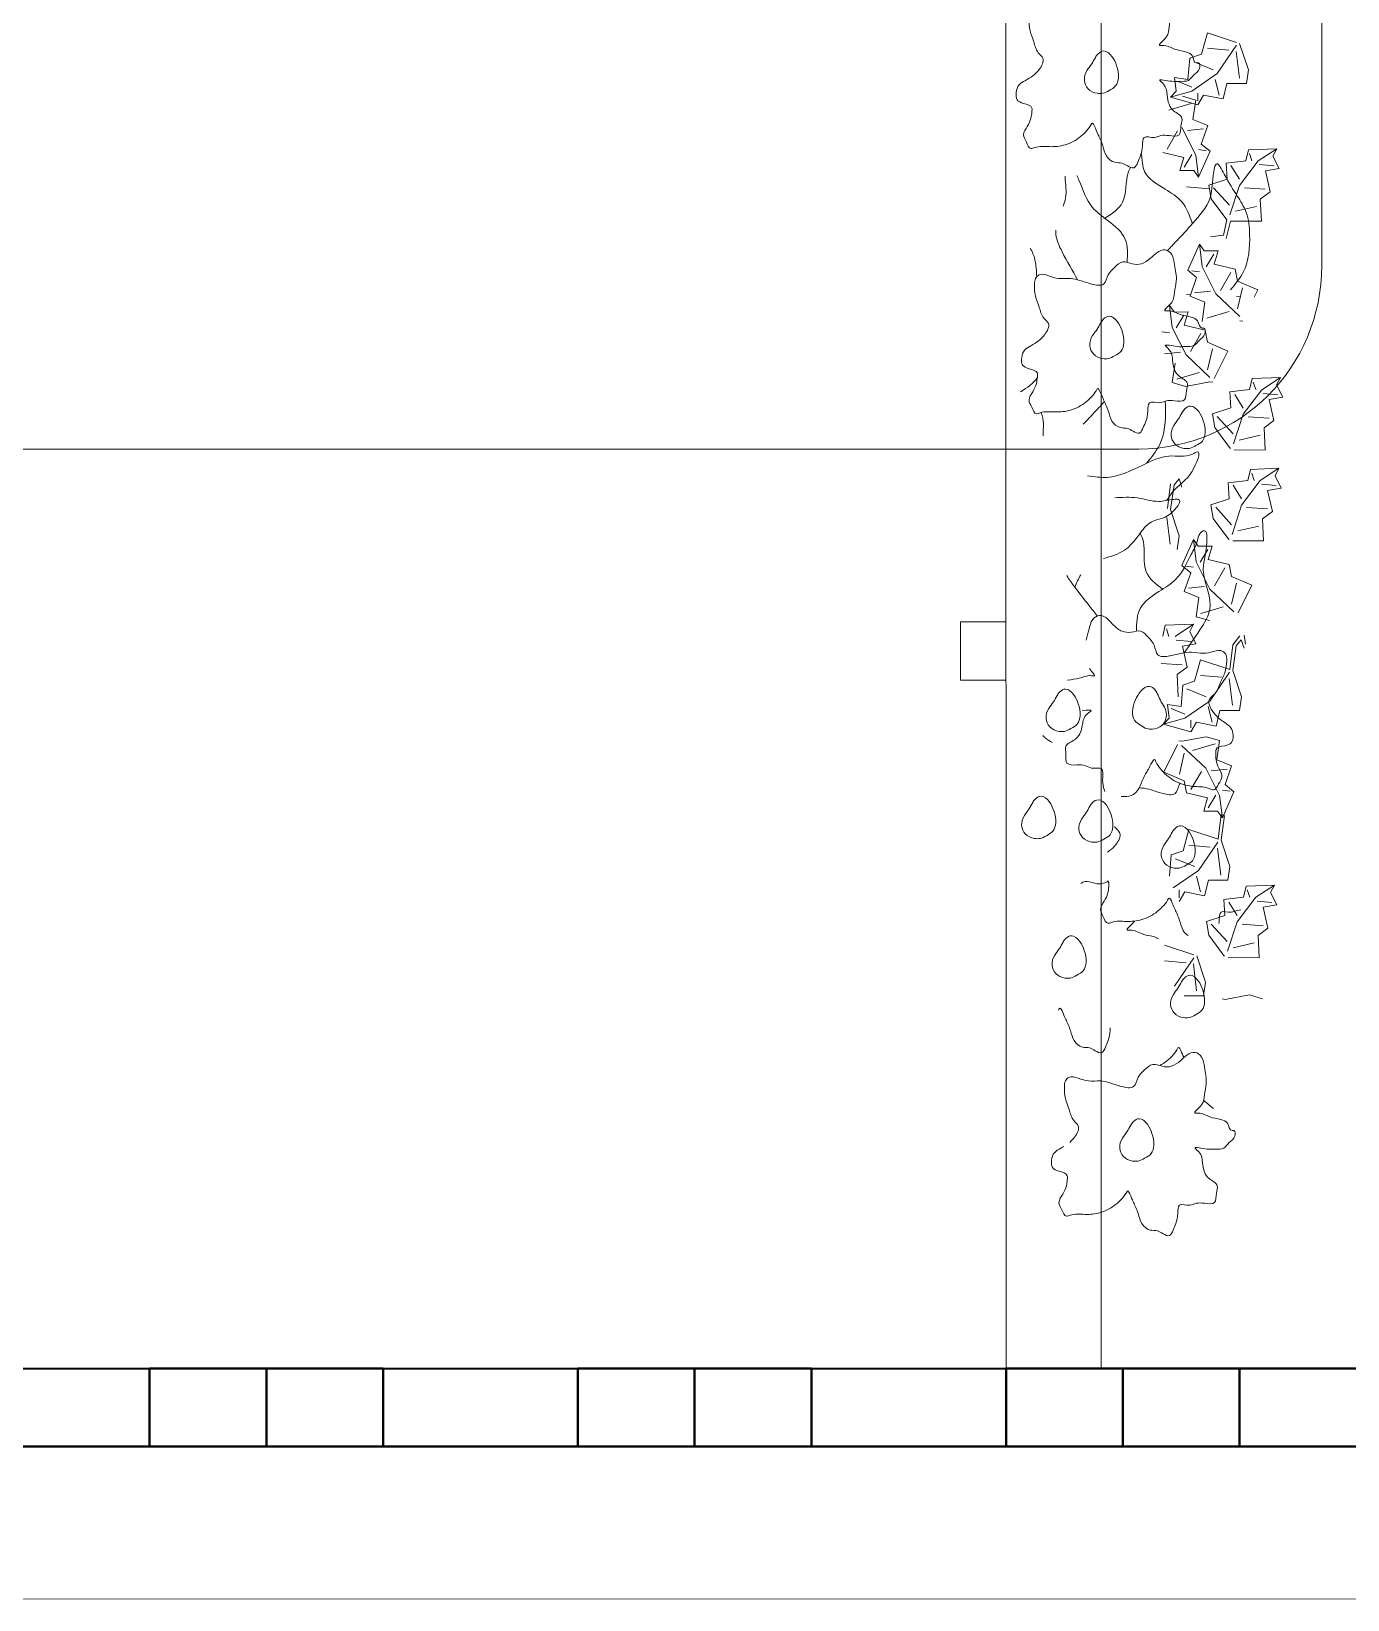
# Model space of a CAD drawing. Header units: inches. Extents: x -422522 to 22891, y -2973 to 414515.
# Drawn here: x 22437.8 to 22524.1, y 4706.9 to 4809.6 of the extents above; entities that cross this region are included whole.
import ezdxf

# ---------------------------------------------------------------- set-up
doc = ezdxf.new("R2010")
doc.units = ezdxf.units.IN
doc.header["$MEASUREMENT"] = 0
doc.layers.get('0').update_dxf_attribs({"lineweight": 40})
doc.layers.add('ARREDAMENTO', color=8, linetype='Continuous', lineweight=13)

# ---------------------------------------------------------------- blocks, each defined once
blk = doc.blocks.new('vasca')
at = {"layer": 'ARREDAMENTO'}
for p, q in [((11208.85, 4327.54), (11208.85, 4410.396)), ((11198.85, 4317.54), (11016.473, 4317.54))]:
    blk.add_line(p, q, dxfattribs=at)
blk.add_arc((11198.85, 4327.54), 10, 270, 0, dxfattribs=at)

msp = doc.modelspace()

# ---------------------------------------------------------------- linework, layer by layer
for p, q in [((22517.03221, 4722.00356), (22376.63585, 4721.98053)), ((22453.21403, 4721.99309), (22453.21487, 4716.88763)), ((22481.29403, 4721.99769), (22481.29487, 4716.89224)), ((22509.37403, 4722.0023), (22509.37487, 4716.89685)), ((22657.42857, 4722.02658), (22517.03221, 4722.00356)), ((22886.24032, 4716.95866), (22236.24033, 4716.85204))]:
    msp.add_line(p, q)
msp.add_lwpolyline([(22886.20096, 4956.92593), (22886.24032, 4716.95866), (22236.24033, 4716.85204)])
for points in [[(22445.55585, 4721.99183), (22460.87221, 4721.99434), (22460.87305, 4716.88889), (22445.55669, 4716.88638)], [(22473.63585, 4721.99644), (22488.95221, 4721.99895), (22488.95305, 4716.8935), (22473.63669, 4716.89098)], [(22501.71585, 4722.00104), (22517.03221, 4722.00356), (22517.03305, 4716.8981), (22501.71669, 4716.89559)]]:
    msp.add_lwpolyline(points, close=True)
at = {"layer": 'ARREDAMENTO'}
for p, q in [((22501.68272, 4923.99703), (22501.71585, 4722.00104)), ((22507.9275, 4923.99806), (22507.96063, 4722.00207)), ((22507.96063, 4722.00207), (22501.71585, 4722.00104)), ((22886.24196, 4706.95866), (22236.24197, 4706.85204))]:
    msp.add_line(p, q, dxfattribs=at)
at = {"layer": 'ARREDAMENTO', "lineweight": 5}
for p, q in [((22514.54102, 4808.14577), (22514.92395, 4809.55071)), ((22514.92395, 4809.55071), (22516.83978, 4808.91243)), ((22516.32901, 4808.40149), (22514.92411, 4808.52896)), ((22515.56297, 4806.86876), (22516.83454, 4808.72885)), ((22517.60636, 4807.12456), (22517.0367, 4808.84593)), ((22513.64727, 4806.48532), (22513.77477, 4807.89022)), ((22513.77477, 4807.89022), (22514.54102, 4808.14577)), ((22514.03024, 4807.63483), (22515.30747, 4807.12419)), ((22516.81, 4808.31871), (22517.01796, 4806.56932)), ((22512.88111, 4805.71891), (22512.75327, 4806.61287)), ((22512.75327, 4806.61287), (22513.64727, 4806.48532)), ((22513.90286, 4805.71908), (22515.56297, 4806.86876)), ((22515.6909, 4805.46395), (22515.43531, 4806.48562)), ((22517.60636, 4807.12456), (22517.47881, 4806.23052)), ((22512.49805, 4805.33569), (22513.90286, 4805.71908)), ((22512.49805, 4805.33569), (22512.88111, 4805.71891)), ((22513.90282, 4805.97451), (22513.00874, 4806.35749)), ((22513.28667, 4805.38996), (22514.15425, 4805.13923)), ((22514.28609, 4805.08056), (22514.28601, 4805.59141)), ((22514.66919, 4805.46378), (22514.28613, 4804.82513)), ((22515.94637, 4805.20856), (22514.66919, 4805.46378)), ((22516.20163, 4806.23032), (22515.94637, 4805.20856)), ((22517.47881, 4806.23052), (22516.20163, 4806.23032)), ((22513.86581, 4804.92175), (22512.3858, 4804.48467)), ((22514.28613, 4804.82513), (22512.49805, 4805.33569)), ((22514.15425, 4805.13923), (22513.97673, 4803.87445)), ((22514.16305, 4801.52689), (22513.25558, 4803.33085)), ((22513.97673, 4803.87445), (22514.95303, 4803.47949)), ((22514.95303, 4803.47949), (22514.52254, 4802.25021)), ((22512.2837, 4801.91968), (22512.96714, 4803.11342)), ((22514.66455, 4803.26202), (22513.61724, 4803.15113)), ((22513.36872, 4801.38046), (22511.99522, 4801.70224)), ((22513.11795, 4800.51289), (22513.36872, 4801.38046)), ((22513.9101, 4801.5624), (22513.40639, 4800.73032)), ((22514.34719, 4800.08239), (22514.16305, 4801.52689)), ((22514.84869, 4801.81755), (22514.34281, 4801.88855)), ((22515.10163, 4801.78204), (22514.34719, 4800.08239)), ((22514.52254, 4802.25021), (22515.10163, 4801.78204)), ((22517.43991, 4801.15697), (22517.60686, 4801.88271)), ((22517.60686, 4801.88271), (22519.46522, 4801.9497)), ((22517.68583, 4801.63979), (22517.84377, 4801.15396)), ((22519.46522, 4801.9497), (22518.24763, 4801.15096)), ((22519.46522, 4801.9497), (22519.21929, 4801.46683)), ((22519.21929, 4801.46683), (22519.61718, 4800.65615)), ((22514.02103, 4800.51509), (22513.11795, 4800.51289)), ((22514.34719, 4800.08239), (22514.02103, 4800.51509)), ((22516.14636, 4801.005), (22517.43991, 4801.15697)), ((22516.21935, 4799.9544), (22516.14636, 4801.005)), ((22516.46824, 4800.84109), (22517.02707, 4799.94839)), ((22518.24763, 4801.15096), (22517.02407, 4799.54453)), ((22518.32663, 4800.90804), (22519.2953, 4800.8201)), ((22519.61718, 4800.65615), (22518.72749, 4800.50118)), ((22518.72749, 4800.50118), (22519.04036, 4799.12565)), ((22515.04762, 4799.31347), (22513.54866, 4799.45875)), ((22515.00477, 4799.55952), (22516.21935, 4799.9544)), ((22515.15971, 4798.66983), (22515.00477, 4799.55952)), ((22515.32666, 4799.39557), (22516.36828, 4798.25695)), ((22517.02407, 4799.54453), (22516.39956, 4797.61122)), ((22518.71848, 4799.2896), (22517.34596, 4799.38059)), ((22515.15971, 4798.66983), (22516.11939, 4797.37027)), ((22519.04036, 4799.12565), (22518.39058, 4798.64583)), ((22518.39058, 4798.64583), (22518.46057, 4797.19133)), ((22516.19974, 4797.28947), (22515.96843, 4796.28864)), ((22516.11939, 4797.37027), (22516.19974, 4797.28947)), ((22516.44128, 4797.20635), (22516.15688, 4796.06821)), ((22518.46057, 4797.19133), (22516.44128, 4797.20635)), ((22516.76914, 4797.85013), (22518.14466, 4798.163)), ((22515.96843, 4796.28864), (22515.12049, 4796.17828)), ((22515.96843, 4796.28864), (22515.96843, 4796.28864)), ((22513.6383, 4793.98408), (22514.39274, 4795.68374)), ((22514.39274, 4795.68374), (22514.7189, 4795.25107)), ((22514.39274, 4795.68374), (22514.57688, 4794.23923)), ((22514.7189, 4795.25107), (22515.62198, 4795.25324)), ((22515.62198, 4795.25324), (22515.37125, 4794.38566)), ((22514.57688, 4794.23923), (22515.48434, 4792.43527)), ((22514.82982, 4794.20373), (22515.33354, 4795.0358)), ((22515.37125, 4794.38566), (22516.74471, 4794.06392)), ((22516.74471, 4794.06392), (22516.89114, 4793.26956)), ((22514.21739, 4793.51591), (22513.6383, 4793.98408)), ((22513.7869, 4792.28667), (22514.21739, 4793.51591)), ((22513.89124, 4793.94858), (22514.39712, 4793.87757)), ((22516.45626, 4793.84648), (22515.77283, 4792.65271)), ((22516.89114, 4793.26956), (22518.2291, 4792.69484)), ((22513.54982, 4792.39151), (22513.81982, 4792.38068)), ((22514.76319, 4791.89168), (22513.7869, 4792.28667)), ((22514.07538, 4792.50411), (22515.12268, 4792.61504)), ((22515.48434, 4792.43527), (22517.05433, 4790.95083)), ((22516.83512, 4792.25965), (22517.07977, 4792.24983)), ((22516.89552, 4791.46339), (22517.2173, 4792.83685)), ((22518.2291, 4792.69484), (22517.9898, 4792.21331)), ((22512.42784, 4791.67954), (22512.754, 4791.24687)), ((22512.42784, 4791.67954), (22512.61198, 4790.23503)), ((22512.754, 4791.24687), (22513.65708, 4791.24904)), ((22512.86493, 4790.19953), (22513.36864, 4791.0316)), ((22513.65708, 4791.24904), (22513.40635, 4790.38146)), ((22514.58568, 4790.62694), (22514.76319, 4791.89168)), ((22514.87412, 4790.84437), (22516.35413, 4791.28146)), ((22512.61198, 4790.23503), (22513.51945, 4788.43107)), ((22513.40635, 4790.38146), (22514.77981, 4790.05972)), ((22514.77981, 4790.05972), (22514.92624, 4789.26535)), ((22517.04195, 4790.66902), (22517.24731, 4790.64496)), ((22511.92634, 4789.94438), (22512.43222, 4789.87337)), ((22514.49137, 4789.84228), (22513.80793, 4788.64851)), ((22514.92624, 4789.26535), (22516.2642, 4788.69063)), ((22512.11048, 4788.49991), (22513.15779, 4788.61083)), ((22513.51945, 4788.43107), (22515.08943, 4786.94662)), ((22514.93062, 4787.45919), (22515.2524, 4788.83265)), ((22516.2642, 4788.69063), (22515.36553, 4786.88226)), ((22512.62078, 4786.62273), (22512.7983, 4787.88748)), ((22512.90922, 4786.84017), (22514.38923, 4787.27725)), ((22517.6833, 4786.16164), (22517.85025, 4786.88739)), ((22517.85025, 4786.88739), (22519.7086, 4786.95438)), ((22519.7086, 4786.95438), (22518.49101, 4786.15563)), ((22519.7086, 4786.95438), (22519.46268, 4786.47151)), ((22513.48836, 4786.37196), (22512.62078, 4786.62273)), ((22513.48836, 4786.37196), (22515.07705, 4786.66482)), ((22515.07705, 4786.66482), (22515.28241, 4786.64076)), ((22516.38974, 4786.00968), (22517.6833, 4786.16164)), ((22516.46274, 4784.95908), (22516.38974, 4786.00968)), ((22516.71163, 4785.84577), (22517.27046, 4784.95307)), ((22518.49101, 4786.15563), (22517.26746, 4784.54921)), ((22517.92922, 4786.64447), (22518.08715, 4786.15864)), ((22518.57002, 4785.91272), (22519.53868, 4785.82477)), ((22519.46268, 4786.47151), (22519.86057, 4785.66082)), ((22515.24816, 4784.56419), (22516.46274, 4784.95908)), ((22519.86057, 4785.66082), (22518.97087, 4785.50585)), ((22518.97087, 4785.50585), (22519.28375, 4784.13033)), ((22515.40309, 4783.6745), (22515.24816, 4784.56419)), ((22515.57004, 4784.40025), (22516.61167, 4783.26163)), ((22517.26746, 4784.54921), (22516.64295, 4782.61589)), ((22518.96186, 4784.29428), (22517.58934, 4784.38526)), ((22519.28375, 4784.13033), (22518.63397, 4783.6505)), ((22515.40309, 4783.6745), (22516.36278, 4782.37494)), ((22517.01252, 4782.8548), (22518.38805, 4783.16768)), ((22518.63397, 4783.6505), (22518.70396, 4782.19601)), ((22516.36278, 4782.37494), (22516.44313, 4782.29415)), ((22518.70396, 4782.19601), (22516.68466, 4782.21103)), ((22517.57987, 4780.20809), (22517.74682, 4780.93383)), ((22517.74682, 4780.93383), (22519.60518, 4781.00082)), ((22519.60518, 4781.00082), (22518.38759, 4780.20208)), ((22519.60518, 4781.00082), (22519.35926, 4780.51795)), ((22512.50733, 4779.97698), (22512.30133, 4778.36364)), ((22512.7335, 4779.91395), (22512.49825, 4778.29714)), ((22513.06317, 4780.31822), (22512.7335, 4779.91395)), ((22513.25172, 4779.76705), (22513.06317, 4780.31822)), ((22516.28632, 4780.05612), (22517.57987, 4780.20809)), ((22516.35932, 4779.00552), (22516.28632, 4780.05612)), ((22516.6082, 4779.89221), (22517.16703, 4778.99951)), ((22518.38759, 4780.20208), (22517.16403, 4778.59565)), ((22517.82579, 4780.69091), (22517.98373, 4780.20508)), ((22518.46659, 4779.95916), (22519.43526, 4779.87121)), ((22519.75714, 4779.70727), (22518.86745, 4779.5523)), ((22519.35926, 4780.51795), (22519.75714, 4779.70727)), ((22515.14473, 4778.61064), (22516.35932, 4779.00552)), ((22518.86745, 4779.5523), (22519.18032, 4778.17677)), ((22512.27155, 4777.76991), (22512.47951, 4776.02053)), ((22513.0679, 4776.57577), (22512.49825, 4778.29714)), ((22515.29967, 4777.72094), (22515.14473, 4778.61064)), ((22515.29967, 4777.72094), (22516.25935, 4776.42138)), ((22515.46662, 4778.44669), (22516.50824, 4777.30807)), ((22517.16403, 4778.59565), (22516.53952, 4776.66234)), ((22518.85844, 4778.34072), (22517.48592, 4778.4317)), ((22519.18032, 4778.17677), (22518.53054, 4777.69695)), ((22518.53054, 4777.69695), (22518.60054, 4776.24245)), ((22516.9091, 4776.90124), (22518.28462, 4777.21412)), ((22513.0679, 4776.57577), (22512.94035, 4775.68173)), ((22513.24495, 4774.62698), (22513.99939, 4776.32663)), ((22513.99939, 4776.32663), (22514.32555, 4775.89397)), ((22513.99939, 4776.32663), (22514.18353, 4774.88213)), ((22514.32555, 4775.89397), (22515.22863, 4775.89614)), ((22514.43648, 4774.84662), (22514.94019, 4775.6787)), ((22515.22863, 4775.89614), (22514.9779, 4775.02856)), ((22516.25935, 4776.42138), (22516.3397, 4776.34059)), ((22518.60054, 4776.24245), (22516.58124, 4776.25747)), ((22513.82404, 4774.15881), (22513.24495, 4774.62698)), ((22513.49789, 4774.59147), (22514.00377, 4774.52047)), ((22514.18353, 4774.88213), (22515.09099, 4773.07817)), ((22514.9779, 4775.02856), (22516.35136, 4774.70682)), ((22516.35136, 4774.70682), (22516.49779, 4773.91245)), ((22513.39355, 4772.92957), (22513.82404, 4774.15881)), ((22516.06291, 4774.48938), (22515.37948, 4773.29561)), ((22516.49779, 4773.91245), (22517.83575, 4773.33773)), ((22514.36985, 4772.53457), (22513.39355, 4772.92957)), ((22513.68203, 4773.147), (22514.72933, 4773.25793)), ((22514.19233, 4771.26983), (22514.36985, 4772.53457)), ((22515.09099, 4773.07817), (22516.66098, 4771.59372)), ((22516.50217, 4772.10628), (22516.82395, 4773.47975)), ((22517.83575, 4773.33773), (22516.93708, 4771.52936)), ((22514.48077, 4771.48727), (22515.96078, 4771.92435)), ((22511.99106, 4769.98979), (22512.15801, 4770.71554)), ((22512.15801, 4770.71554), (22514.01636, 4770.78253)), ((22512.23698, 4770.47262), (22512.39492, 4769.98679)), ((22514.01636, 4770.78253), (22512.79878, 4769.98379)), ((22514.01636, 4770.78253), (22513.77044, 4770.29966)), ((22515.05991, 4771.01906), (22514.19233, 4771.26983)), ((22512.87778, 4769.74087), (22513.84644, 4769.65292)), ((22514.16833, 4769.48898), (22513.27864, 4769.33401)), ((22513.77044, 4770.29966), (22514.16833, 4769.48898)), ((22516.58874, 4769.42886), (22516.38274, 4767.81552)), ((22517.05033, 4770.02728), (22516.58874, 4769.42886)), ((22517.14458, 4769.7701), (22516.81492, 4769.36582)), ((22517.33313, 4769.21892), (22517.14458, 4769.7701)), ((22517.33299, 4770.06406), (22517.4273, 4769.47617)), ((22513.27864, 4769.33401), (22513.59151, 4767.95848)), ((22514.08397, 4767.04886), (22514.4669, 4768.45379)), ((22514.4669, 4768.45379), (22516.38274, 4767.81552)), ((22516.81492, 4769.36582), (22516.57966, 4767.74901)), ((22513.26962, 4768.12243), (22511.8971, 4768.21341)), ((22513.59151, 4767.95848), (22512.94173, 4767.47866)), ((22512.94173, 4767.47866), (22513.01172, 4766.02416)), ((22515.87197, 4767.30458), (22514.46707, 4767.43204)), ((22515.10593, 4765.77185), (22516.37749, 4767.63194)), ((22517.14932, 4766.02765), (22516.57966, 4767.74901)), ((22513.19023, 4765.38841), (22513.31773, 4766.7933)), ((22513.31773, 4766.7933), (22514.08397, 4767.04886)), ((22513.5732, 4766.53792), (22514.85043, 4766.02727)), ((22516.35296, 4767.22179), (22516.56092, 4765.47241)), ((22512.42407, 4764.622), (22512.29623, 4765.51596)), ((22512.29623, 4765.51596), (22513.19023, 4765.38841)), ((22513.44582, 4764.62217), (22515.10593, 4765.77185)), ((22515.23386, 4764.36703), (22514.97826, 4765.3887)), ((22517.14932, 4766.02765), (22517.02177, 4765.13361)), ((22512.04101, 4764.23878), (22513.44582, 4764.62217)), ((22512.04101, 4764.23878), (22512.42407, 4764.622)), ((22513.44578, 4764.8776), (22512.5517, 4765.26057)), ((22513.82905, 4763.98364), (22513.82897, 4764.4945)), ((22514.21215, 4764.36687), (22513.82909, 4763.72821)), ((22515.48933, 4764.11165), (22514.21215, 4764.36687)), ((22515.74459, 4765.1334), (22515.48933, 4764.11165)), ((22517.02177, 4765.13361), (22515.74459, 4765.1334)), ((22513.82909, 4763.72821), (22512.04101, 4764.23878)), ((22514.84553, 4763.41183), (22513.25683, 4763.11897)), ((22514.84553, 4763.41183), (22515.7131, 4763.1611)), ((22512.06968, 4761.09316), (22512.96835, 4762.90154)), ((22513.05147, 4763.14307), (22513.25683, 4763.11897)), ((22513.40326, 4762.32461), (22513.08148, 4760.95115)), ((22514.81444, 4761.35273), (22513.22787, 4762.83601)), ((22515.42466, 4762.94363), (22513.94465, 4762.50654)), ((22515.7131, 4763.1611), (22515.53559, 4761.89632)), ((22515.7219, 4759.54877), (22514.81444, 4761.35273)), ((22516.2234, 4761.28389), (22515.1761, 4761.173)), ((22515.53559, 4761.89632), (22516.51188, 4761.50136)), ((22516.51188, 4761.50136), (22516.08139, 4760.27209)), ((22513.40764, 4760.51844), (22512.06968, 4761.09316)), ((22513.55407, 4759.72411), (22513.40764, 4760.51844)), ((22513.84255, 4759.94155), (22514.52599, 4761.13529)), ((22516.08139, 4760.27209), (22516.66048, 4759.80392)), ((22514.92757, 4759.40234), (22513.55407, 4759.72411)), ((22514.6768, 4758.53476), (22514.92757, 4759.40234)), ((22515.46896, 4759.58427), (22514.96524, 4758.75219)), ((22515.90604, 4758.10426), (22515.7219, 4759.54877)), ((22516.40754, 4759.83942), (22515.90166, 4759.91043)), ((22516.66048, 4759.80392), (22515.90604, 4758.10426)), ((22515.57988, 4758.53696), (22514.6768, 4758.53476)), ((22515.90604, 4758.10426), (22515.57988, 4758.53696)), ((22515.82663, 4758.30199), (22515.62063, 4756.68866)), ((22516.0528, 4758.23896), (22515.81755, 4756.62215)), ((22513.32186, 4755.922), (22513.70479, 4757.32693)), ((22513.70479, 4757.32693), (22515.62063, 4756.68866)), ((22515.10985, 4756.17772), (22513.70496, 4756.30518)), ((22514.34382, 4754.64499), (22515.61538, 4756.50508)), ((22515.59085, 4756.09493), (22515.79881, 4754.34555)), ((22516.3872, 4754.90079), (22515.81755, 4756.62215)), ((22512.42812, 4754.26155), (22512.55562, 4755.66644)), ((22512.55562, 4755.66644), (22513.32186, 4755.922)), ((22512.81109, 4755.41106), (22514.08831, 4754.90041)), ((22512.68371, 4753.49531), (22514.34382, 4754.64499)), ((22514.47175, 4753.24017), (22514.21615, 4754.26184)), ((22514.98248, 4754.00654), (22514.72722, 4752.98478)), ((22516.25965, 4754.00675), (22514.98248, 4754.00654)), ((22516.3872, 4754.90079), (22516.25965, 4754.00675)), ((22513.06694, 4752.85678), (22513.06685, 4753.36764)), ((22513.45004, 4753.24), (22513.06698, 4752.60135)), ((22514.72722, 4752.98478), (22513.45004, 4753.24)), ((22517.29022, 4752.88976), (22517.45717, 4753.61551)), ((22517.45717, 4753.61551), (22519.31553, 4753.6825)), ((22517.53614, 4753.37259), (22517.69408, 4752.88676)), ((22519.31553, 4753.6825), (22518.09794, 4752.88375)), ((22519.31553, 4753.6825), (22519.06961, 4753.19963)), ((22519.06961, 4753.19963), (22519.46749, 4752.38894)), ((22515.99667, 4752.7378), (22517.29022, 4752.88976)), ((22516.06967, 4751.6872), (22515.99667, 4752.7378)), ((22516.31855, 4752.57388), (22516.87738, 4751.68119)), ((22518.09794, 4752.88375), (22516.87438, 4751.27733)), ((22518.17695, 4752.64084), (22519.14561, 4752.55289)), ((22519.46749, 4752.38894), (22518.5778, 4752.23397)), ((22518.5778, 4752.23397), (22518.89067, 4750.85845)), ((22514.85508, 4751.29231), (22516.06967, 4751.6872)), ((22515.01002, 4750.40262), (22514.85508, 4751.29231)), ((22515.17697, 4751.12837), (22516.21859, 4749.98975)), ((22516.87438, 4751.27733), (22516.24987, 4749.34401)), ((22518.56879, 4751.0224), (22517.19627, 4751.11338)), ((22515.01002, 4750.40262), (22515.9697, 4749.10306)), ((22516.61945, 4749.58292), (22517.99497, 4749.89579)), ((22518.89067, 4750.85845), (22518.24089, 4750.37862)), ((22518.24089, 4750.37862), (22518.31089, 4748.92413)), ((22512.11592, 4749.74577), (22514.03176, 4749.1075)), ((22512.75495, 4747.06383), (22514.02651, 4748.92392)), ((22514.79834, 4747.31963), (22514.22868, 4749.04099)), ((22515.9697, 4749.10306), (22516.05005, 4749.02227)), ((22518.31089, 4748.92413), (22516.29159, 4748.93915)), ((22513.52099, 4748.59656), (22512.11609, 4748.72403)), ((22514.00198, 4748.51377), (22514.20994, 4746.76439)), ((22514.79834, 4747.31963), (22514.67079, 4746.42559)), ((22514.67079, 4746.42559), (22513.39361, 4746.42538)), ((22515.8791, 4746.21961), (22516.08447, 4746.19552)), ((22517.67316, 4746.48838), (22516.08447, 4746.19552)), ((22517.67316, 4746.48838), (22518.54074, 4746.23764))]:
    msp.add_line(p, q, dxfattribs=at)
at = {"layer": 'ARREDAMENTO'}
msp.add_lwpolyline([(22498.73243, 4767.11764), (22501.70845, 4767.11812), (22501.70782, 4770.94444), (22498.7318, 4770.94395)], close=True, dxfattribs=at)
for points, start_tangent, end_tangent in [([(22507.33502, 4803.59179), (22506.61089, 4802.74737), (22505.58494, 4802.20444), (22504.55892, 4802.08366), (22503.59324, 4802.02319), (22503.35183, 4801.96285), (22503.04998, 4802.38495), (22502.86884, 4802.86737), (22503.11017, 4803.41017), (22503.3515, 4803.95298), (22503.41179, 4804.37514), (22503.41175, 4804.61636), (22502.8685, 4804.91781), (22502.44597, 4805.15897), (22502.38554, 4805.64142), (22502.56653, 4806.1239), (22502.98896, 4806.42551), (22503.47176, 4806.72712), (22503.89418, 4807.14934), (22504.13548, 4807.87306), (22503.83364, 4808.23485), (22503.53175, 4808.95849), (22503.29021, 4809.68213), (22503.22972, 4810.46611), (22503.29002, 4810.82797), (22503.5314, 4811.06923), (22504.13497, 4811.00903), (22504.79891, 4810.82821), (22505.58353, 4810.82834), (22506.1871, 4810.70783), (22506.97176, 4810.46673), (22507.75638, 4810.46686), (22508.05806, 4811.06998), (22508.48047, 4811.5525), (22509.02361, 4811.91443), (22509.62718, 4811.79392), (22510.23074, 4811.79402), (22510.83423, 4812.15596), (22511.25666, 4812.51787), (22511.79983, 4812.69888), (22512.22237, 4812.39741), (22512.40354, 4811.73407), (22512.52443, 4810.64856), (22512.40384, 4809.92486), (22512.22288, 4809.26145), (22511.80048, 4808.71862), (22511.98155, 4808.71865), (22512.76621, 4808.47755), (22513.4905, 4808.29675), (22513.91303, 4808.05559), (22514.21489, 4807.57318), (22514.3356, 4807.5732), (22514.39601, 4807.21137), (22514.03395, 4806.78916), (22513.67188, 4806.42726), (22513.12869, 4806.36686), (22512.58549, 4806.36677), (22511.80086, 4806.42695), (22512.04232, 4806.18576), (22512.28386, 4805.46212), (22512.40467, 4804.85907), (22512.70652, 4804.43697), (22513.24979, 4803.9546), (22513.18952, 4803.47214), (22513.06891, 4802.86905), (22512.40501, 4802.80863), (22511.86181, 4802.80854), (22511.43934, 4802.68786), (22510.77543, 4802.68775), (22510.65481, 4802.14496), (22510.53421, 4801.48157), (22510.35321, 4801.05939), (22510.11185, 4800.69751), (22509.68934, 4800.81805), (22509.32718, 4800.99891), (22508.84432, 4801.05914), (22508.30105, 4801.4812), (22508.05952, 4802.14454), (22507.75763, 4802.86817), (22507.57649, 4803.29029), (22507.33502, 4803.59179)], (-0.468652142, -0.883382799), (-0.468652142, -0.883382799)), ([(22507.69683, 4805.58198), (22507.09322, 4805.88342), (22506.85171, 4806.42614), (22507.03267, 4807.08955), (22507.33438, 4807.51174), (22507.57573, 4807.93393), (22507.75676, 4808.17519), (22508.11886, 4808.35617), (22508.66212, 4807.99442), (22508.96399, 4807.3914), (22509.08483, 4806.60743), (22508.90386, 4806.06463), (22508.48142, 4805.76303), (22508.05896, 4805.58204), (22507.69683, 4805.58198)], (-0.992735136, 0.120320201), (-0.992735136, 0.120320201)), ([(22507.6934, 4786.20576), (22506.96927, 4785.36134), (22505.94332, 4784.81841), (22504.9173, 4784.69763), (22503.95162, 4784.63716), (22503.71021, 4784.57681), (22503.40836, 4784.99891), (22503.22722, 4785.48134), (22503.46855, 4786.02414), (22503.70988, 4786.56695), (22503.77017, 4786.9891), (22503.77013, 4787.23033), (22503.22688, 4787.53178), (22502.80435, 4787.77294), (22502.74392, 4788.25538), (22502.9249, 4788.73787), (22503.34734, 4789.03947), (22503.83014, 4789.34109), (22504.25256, 4789.76331), (22504.49386, 4790.48703), (22504.19202, 4790.84882), (22503.89013, 4791.57246), (22503.64859, 4792.2961), (22503.5881, 4793.08008), (22503.6484, 4793.44193), (22503.88978, 4793.6832), (22504.49334, 4793.62299), (22505.15728, 4793.44218), (22505.9419, 4793.44231), (22506.54548, 4793.3218), (22507.33014, 4793.0807), (22508.11476, 4793.08083), (22508.41644, 4793.68394), (22508.83885, 4794.16647), (22509.38199, 4794.5284), (22509.98556, 4794.40789), (22510.58911, 4794.40799), (22511.19261, 4794.76993), (22511.61504, 4795.13184), (22512.15821, 4795.31285), (22512.58075, 4795.01138), (22512.76192, 4794.34803), (22512.88281, 4793.26253), (22512.76222, 4792.53882), (22512.58126, 4791.87542), (22512.15886, 4791.33259), (22512.33993, 4791.33261), (22513.12459, 4791.09152), (22513.84888, 4790.91071), (22514.27141, 4790.66955), (22514.57327, 4790.18715), (22514.69398, 4790.18717), (22514.75439, 4789.82534), (22514.39233, 4789.40313), (22514.03026, 4789.04123), (22513.48707, 4788.98083), (22512.94387, 4788.98074), (22512.15924, 4789.04092), (22512.4007, 4788.79973), (22512.64224, 4788.07609), (22512.76305, 4787.47304), (22513.06489, 4787.05094), (22513.60817, 4786.56857), (22513.5479, 4786.0861), (22513.42728, 4785.48301), (22512.76338, 4785.4226), (22512.22019, 4785.42251), (22511.79772, 4785.30183), (22511.13381, 4785.30172), (22511.01319, 4784.75893), (22510.89258, 4784.09554), (22510.71159, 4783.67336), (22510.47022, 4783.31148), (22510.04772, 4783.43202), (22509.68555, 4783.61288), (22509.2027, 4783.67311), (22508.65943, 4784.09517), (22508.4179, 4784.75851), (22508.11601, 4785.48214), (22507.93487, 4785.90426), (22507.6934, 4786.20576)], (-0.468652142, -0.883382799), (-0.468652142, -0.883382799)), ([(22508.05521, 4788.19595), (22507.4516, 4788.49738), (22507.21009, 4789.04011), (22507.39105, 4789.70351), (22507.69276, 4790.12571), (22507.93411, 4790.5479), (22508.11514, 4790.78916), (22508.47724, 4790.97014), (22509.0205, 4790.60839), (22509.32237, 4790.00537), (22509.44321, 4789.22139), (22509.26223, 4788.6786), (22508.8398, 4788.377), (22508.41734, 4788.19601), (22508.05521, 4788.19595)], (-0.992735136, 0.120320201), (-0.992735136, 0.120320201)), ([(22513.38536, 4782.30771), (22512.78175, 4782.60914), (22512.54024, 4783.15187), (22512.7212, 4783.81527), (22513.02291, 4784.23747), (22513.26426, 4784.65966), (22513.44529, 4784.90092), (22513.80739, 4785.0819), (22514.35065, 4784.72015), (22514.65252, 4784.11713), (22514.77336, 4783.33316), (22514.59238, 4782.79036), (22514.16995, 4782.48876), (22513.74749, 4782.30777), (22513.38536, 4782.30771)], (-0.992735136, 0.120320201), (-0.992735136, 0.120320201)), ([(22505.18474, 4763.76079), (22504.58113, 4764.06223), (22504.33962, 4764.60495), (22504.52058, 4765.26836), (22504.82229, 4765.69055), (22505.06364, 4766.11274), (22505.24467, 4766.354), (22505.60677, 4766.53498), (22506.15003, 4766.17323), (22506.45191, 4765.57021), (22506.57275, 4764.78624), (22506.39177, 4764.24344), (22505.96933, 4763.94184), (22505.54687, 4763.76085), (22505.18474, 4763.76079)], (-0.992735136, 0.120320201), (-0.992735136, 0.120320201)), ([(22511.30425, 4763.90649), (22511.93211, 4764.15346), (22512.2206, 4764.67273), (22512.09892, 4765.34953), (22511.83567, 4765.79672), (22511.63254, 4766.23857), (22511.47352, 4766.49487), (22511.12881, 4766.70711), (22510.55574, 4766.39474), (22510.20179, 4765.82073), (22510.01221, 4765.05049), (22510.14455, 4764.49384), (22510.53871, 4764.15611), (22510.94353, 4763.93853), (22511.30425, 4763.90649)], (0.999481619, 0.032194615), (0.999481619, 0.032194615)), ([(22503.58526, 4756.74099), (22502.98166, 4757.04243), (22502.74015, 4757.58515), (22502.9211, 4758.24856), (22503.22281, 4758.67076), (22503.46416, 4759.09295), (22503.64519, 4759.3342), (22504.00729, 4759.51518), (22504.55055, 4759.15343), (22504.85243, 4758.55041), (22504.97327, 4757.76644), (22504.79229, 4757.22365), (22504.36985, 4756.92204), (22503.94739, 4756.74105), (22503.58526, 4756.74099)], (-0.992735136, 0.120320201), (-0.992735136, 0.120320201)), ([(22507.33758, 4756.50417), (22506.73397, 4756.80561), (22506.49246, 4757.34833), (22506.67342, 4758.01174), (22506.97513, 4758.43393), (22507.21648, 4758.85612), (22507.39751, 4759.09738), (22507.75961, 4759.27836), (22508.30287, 4758.91661), (22508.60474, 4758.31359), (22508.72558, 4757.52962), (22508.54461, 4756.98682), (22508.12217, 4756.68522), (22507.69971, 4756.50423), (22507.33758, 4756.50417)], (-0.992735136, 0.120320201), (-0.992735136, 0.120320201)), ([(22512.7371, 4754.80118), (22512.13349, 4755.10262), (22511.89198, 4755.64534), (22512.07294, 4756.30875), (22512.37465, 4756.73095), (22512.616, 4757.15313), (22512.79703, 4757.39439), (22513.15913, 4757.57537), (22513.70239, 4757.21362), (22514.00426, 4756.6106), (22514.1251, 4755.82663), (22513.94412, 4755.28383), (22513.52169, 4754.98223), (22513.09923, 4754.80124), (22512.7371, 4754.80118)], (-0.992735136, 0.120320201), (-0.992735136, 0.120320201)), ([(22505.57706, 4747.59328), (22504.97346, 4747.89472), (22504.73195, 4748.43744), (22504.9129, 4749.10085), (22505.21461, 4749.52304), (22505.45596, 4749.94523), (22505.63699, 4750.18649), (22505.99909, 4750.36747), (22506.54235, 4750.00572), (22506.84423, 4749.4027), (22506.96507, 4748.61873), (22506.78409, 4748.07593), (22506.36165, 4747.77433), (22505.93919, 4747.59334), (22505.57706, 4747.59328)], (-0.992735136, 0.120320201), (-0.992735136, 0.120320201)), ([(22513.35309, 4745.00199), (22512.74949, 4745.30343), (22512.50798, 4745.84615), (22512.68894, 4746.50956), (22512.99065, 4746.93176), (22513.232, 4747.35395), (22513.41302, 4747.59521), (22513.77513, 4747.77619), (22514.31839, 4747.41443), (22514.62026, 4746.81141), (22514.7411, 4746.02744), (22514.56012, 4745.48465), (22514.13769, 4745.18304), (22513.71523, 4745.00205), (22513.35309, 4745.00199)], (-0.992735136, 0.120320201), (-0.992735136, 0.120320201)), ([(22510.01745, 4735.60045), (22509.41385, 4735.90189), (22509.17234, 4736.44461), (22509.35329, 4737.10802), (22509.655, 4737.53022), (22509.89636, 4737.95241), (22510.07738, 4738.19367), (22510.43948, 4738.37465), (22510.98274, 4738.01289), (22511.28462, 4737.40987), (22511.40546, 4736.6259), (22511.22448, 4736.08311), (22510.80204, 4735.7815), (22510.37958, 4735.60051), (22510.01745, 4735.60045)], (-0.992735136, 0.120320201), (-0.992735136, 0.120320201))]:
    msp.add_spline(points, degree=3, dxfattribs=dict(at, start_tangent=start_tangent, end_tangent=end_tangent))
for points, knots in [([(22513.93759, 4797.02663), (22513.75397, 4797.5578), (22513.41716, 4798.53216), (22512.11311, 4799.31654), (22510.82606, 4800.09063), (22510.65095, 4800.91169), (22510.60083, 4801.57388), (22510.58785, 4801.65898)], [0, 0, 0, 0, 1.410754016, 2.587868974, 3.929968567, 4.948161009, 5.147036923, 5.147036923, 5.147036923, 5.147036923]), ([(22509.86909, 4800.72618), (22509.8069, 4800.61055), (22509.52369, 4799.99465), (22509.72016, 4798.36011), (22508.65887, 4797.68912), (22508.1882, 4797.39154)], [6.408713937, 6.408713937, 6.408713937, 6.408713937, 6.789963559, 8.505277812, 9.87225967, 9.87225967, 9.87225967, 9.87225967]), ([(22505.58395, 4800.14078), (22505.61873, 4799.56554), (22505.7335, 4799.01384), (22505.53179, 4798.36431), (22505.46751, 4798.1842)], [8.28089965, 8.28089965, 8.28089965, 8.28089965, 9.62765444, 10.125718867, 10.125718867, 10.125718867, 10.125718867]), ([(22509.65667, 4794.50335), (22509.68954, 4795.03404), (22509.75851, 4796.14753), (22508.48414, 4797.18921), (22507.13387, 4798.15084), (22506.72804, 4799.36122), (22506.41339, 4800.07815), (22506.36468, 4800.20024)], [0, 0, 0, 0, 1.314465608, 2.758058832, 3.95392064, 5.62033457, 5.961181953, 5.961181953, 5.961181953, 5.961181953]), ([(22504.98711, 4796.60698), (22504.97951, 4796.51135), (22504.97683, 4796.02472), (22505.5271, 4794.90178), (22506.06676, 4793.95981), (22506.41057, 4793.3597)], [11.524335486, 11.524335486, 11.524335486, 11.524335486, 11.777560602, 12.819678695, 14.649016536, 14.649016536, 14.649016536, 14.649016536]), ([(22503.72789, 4793.56201), (22503.71182, 4793.94004), (22503.68432, 4794.58729), (22503.44532, 4795.2024), (22503.29967, 4795.42975)], [0, 0, 0, 0, 3.936182146, 6.739204661, 6.739204661, 6.739204661, 6.739204661]), ([(22508.16557, 4785.37195), (22507.91009, 4785.09068), (22507.45864, 4784.60679), (22506.9908, 4784.11538), (22506.78391, 4783.89805)], [12.061037963, 12.061037963, 12.061037963, 12.061037963, 13.046466371, 13.827822897, 13.827822897, 13.827822897, 13.827822897]), ([(22510.92446, 4781.33097), (22511.24142, 4781.71185), (22512.0923, 4782.73437), (22512.20963, 4784.27238), (22512.16669, 4785.25484), (22512.15461, 4785.40314)], [0, 0, 0, 0, 1.274480562, 3.421457278, 3.807397186, 3.807397186, 3.807397186, 3.807397186]), ([(22504.14136, 4783.13387), (22504.17424, 4783.66455), (22504.20757, 4784.20271), (22504.01715, 4784.65051), (22504.01446, 4784.65671)], [0, 0, 0, 0, 1.314465608, 1.332993699, 1.332993699, 1.332993699, 1.332993699]), ([(22510.51288, 4776.74719), (22510.60734, 4776.54792), (22510.90324, 4775.8833), (22510.54326, 4774.17797), (22511.54115, 4773.41589), (22511.98371, 4773.07792)], [6.205461792, 6.205461792, 6.205461792, 6.205461792, 6.789963559, 8.505277812, 9.87225967, 9.87225967, 9.87225967, 9.87225967]), ([(22505.70091, 4773.96755), (22505.85867, 4773.71974), (22506.3561, 4773.03537), (22507.00863, 4772.19508), (22507.51432, 4771.55994), (22507.70122, 4771.3252)], [10.973367702, 10.973367702, 10.973367702, 10.973367702, 11.713751385, 13.046466371, 13.827822897, 13.827822897, 13.827822897, 13.827822897]), ([(22509.26338, 4759.48306), (22509.26744, 4759.48384), (22509.42359, 4759.51234), (22509.8417, 4759.43018), (22510.42049, 4759.84607), (22510.61195, 4760.5394), (22510.98363, 4761.15985), (22511.15762, 4761.49875), (22511.43885, 4762.01076), (22511.48891, 4761.89213), (22511.63308, 4761.55051), (22512.10433, 4760.92793), (22513.04088, 4760.30113), (22514.10433, 4760.10713), (22514.83839, 4760.14477), (22515.41515, 4759.81863), (22515.64007, 4760.34836), (22515.98774, 4760.78168), (22515.65948, 4761.34501), (22515.46657, 4761.84182), (22515.46986, 4762.25481), (22515.45259, 4762.72676), (22516.02717, 4762.79458), (22516.57111, 4762.95357), (22516.62654, 4763.51722), (22516.51944, 4764.03216), (22516.0483, 4764.34045), (22515.58816, 4764.66612), (22515.18735, 4765.13187), (22514.86752, 4765.85382), (22515.53096, 4766.24437), (22515.72069, 4766.90973), (22516.10743, 4767.59289), (22516.18089, 4768.23298), (22516.20525, 4768.74339), (22515.89033, 4769.1285), (22515.28593, 4768.99172), (22514.6299, 4768.81279), (22513.93035, 4768.99206), (22513.18048, 4768.87557), (22512.52201, 4768.69737), (22511.55561, 4768.58874), (22511.49841, 4769.45459), (22511.05467, 4769.90574), (22510.5858, 4770.46212), (22509.93185, 4770.21855), (22509.27399, 4770.26297), (22508.77337, 4770.68956), (22508.40138, 4771.14871), (22507.8628, 4771.47132), (22507.28337, 4771.08548), (22507.17171, 4770.42722), (22507.0232, 4769.96931), (22506.97879, 4769.72878)], [39.012615159, 39.012615159, 39.012615159, 39.012615159, 39.023961351, 39.447863565, 40.047178213, 40.662166388, 41.345229418, 41.745389626, 42.081896483, 42.081896483, 42.081896483, 43.050961602, 44.062166317, 44.962168164, 45.805075299, 46.021854674, 46.473918168, 46.922839613, 47.440338381, 47.957836995, 48.32933613, 48.539484499, 49.080718808, 49.504542567, 49.928115205, 50.377036651, 50.829217893, 51.325137749, 51.845437034, 52.510037759, 52.920500479, 53.603563509, 54.268163976, 54.953166774, 55.272744243, 55.570058061, 56.098468994, 56.697931269, 57.381461595, 57.91765051, 58.632756079, 59.316286406, 59.903763148, 60.46243423, 61.031025356, 61.567214238, 62.093006628, 62.70605077, 63.19064283, 63.689413296, 64.141594538, 64.740642569, 65.383913723, 65.383913723, 65.383913723, 65.383913723]), ([(22507.18349, 4767.88076), (22507.35663, 4767.65012), (22507.7005, 4767.33926), (22507.05126, 4767.46847), (22506.55252, 4767.18845), (22506.01788, 4767.16227), (22505.75018, 4767.11857), (22505.73882, 4767.11663)], [24.918410215, 24.918410215, 24.918410215, 24.918410215, 25.447641247, 25.605379185, 26.320484754, 26.970823571, 26.999664967, 26.999664967, 26.999664967, 26.999664967]), ([(22506.71529, 4765.13112), (22507.01608, 4765.15384), (22507.5158, 4765.21741), (22506.824, 4764.79826), (22506.74242, 4764.24561), (22506.60366, 4763.60911), (22506.21285, 4763.12557), (22505.50123, 4762.90593), (22505.70253, 4762.25555), (22505.55443, 4761.53169), (22506.35903, 4761.56157), (22506.88917, 4761.57109), (22507.3532, 4761.25139), (22508.11384, 4761.49004), (22508.03233, 4760.6607), (22508.0688, 4760.19293), (22508.16459, 4759.9108), (22508.19411, 4759.82578)], [30.330068955, 30.330068955, 30.330068955, 30.330068955, 30.880512823, 31.177826745, 31.842427311, 32.378218989, 32.83028262, 33.463196455, 33.886768928, 34.422560607, 35.003313751, 35.476526933, 35.85928677, 36.437658367, 36.922044609, 37.509441901, 37.743634678, 37.743634678, 37.743634678, 37.743634678]), ([(22504.76782, 4763.02602), (22504.59708, 4763.11469), (22504.37283, 4763.25363), (22504.17932, 4763.42804), (22504.12684, 4763.47964)], [0.7830961997, 0.7830961997, 0.7830961997, 0.7830961997, 1.2873100089, 1.4850384366, 1.4850384366, 1.4850384366, 1.4850384366]), ([(22510.44705, 4760.05118), (22510.50604, 4760.05201), (22510.7725, 4760.04873), (22511.30695, 4759.91652), (22511.94711, 4759.68087), (22512.90014, 4759.48734), (22512.997, 4760.10974), (22513.11945, 4760.32865), (22513.13085, 4760.34749)], [15.147135411, 15.147135411, 15.147135411, 15.147135411, 15.299565112, 15.835754027, 16.550859596, 17.234389923, 17.821866665, 17.879021109, 17.879021109, 17.879021109, 17.879021109]), ([(22508.3757, 4755.85081), (22508.42246, 4755.88157), (22508.62816, 4756.02482), (22508.97736, 4756.36464), (22509.35968, 4757.05553), (22508.95202, 4757.34685), (22508.8405, 4757.49672), (22508.8255, 4757.51884)], [51.177218713, 51.177218713, 51.177218713, 51.177218713, 51.325137749, 51.845437034, 52.510037759, 52.920500479, 52.989692086, 52.989692086, 52.989692086, 52.989692086]), ([(22506.61464, 4753.78677), (22506.70646, 4753.85616), (22506.97887, 4754.00869), (22507.50144, 4753.7595), (22508.04004, 4753.74819), (22508.32918, 4753.88902), (22508.42995, 4753.95225)], [60.740249639, 60.740249639, 60.740249639, 60.740249639, 61.031025356, 61.567214238, 62.093006628, 62.399591648, 62.399591648, 62.399591648, 62.399591648]), ([(22513.6625, 4750.37338), (22513.53157, 4750.45462), (22513.24472, 4750.75593), (22513.12938, 4751.38611), (22512.81394, 4752.03695), (22512.67055, 4752.38989), (22512.43563, 4752.92473), (22512.37529, 4752.81099), (22512.20152, 4752.48344), (22511.67714, 4751.9049), (22510.68891, 4751.36324), (22509.61247, 4751.26389), (22508.88461, 4751.3662), (22508.2813, 4751.09226), (22508.10404, 4751.63978), (22507.79599, 4752.10211), (22508.17271, 4752.63426), (22508.40873, 4753.1121), (22508.44191, 4753.52376), (22508.48039, 4753.83001), (22508.40599, 4753.9259), (22508.36358, 4753.95948)], [39.655284477, 39.655284477, 39.655284477, 39.655284477, 40.047178213, 40.662166388, 41.345229418, 41.745389626, 42.081896483, 42.081896483, 42.081896483, 43.050961602, 44.062166317, 44.962168164, 45.805075299, 46.021854674, 46.473918168, 46.922839613, 47.440338381, 47.957836995, 48.32933613, 48.539484499, 48.691729945, 48.691729945, 48.691729945, 48.691729945]), ([(22517.10737, 4752.05288), (22517.03694, 4752.05187), (22516.8317, 4752.03016), (22516.43828, 4751.80758), (22515.70168, 4752.11246), (22515.70752, 4751.5006), (22515.68653, 4751.23719), (22515.68001, 4751.17774)], [35.287059071, 35.287059071, 35.287059071, 35.287059071, 35.476526933, 35.85928677, 36.437658367, 36.922044609, 37.070931516, 37.070931516, 37.070931516, 37.070931516]), ([(22510.14081, 4751.32651), (22510.12934, 4751.30877), (22509.95148, 4751.05445), (22509.437, 4750.69087), (22510.12795, 4750.76582), (22510.60001, 4750.44286), (22511.23684, 4750.35484), (22511.6107, 4750.2416), (22511.70324, 4750.16713)], [24.803036781, 24.803036781, 24.803036781, 24.803036781, 24.848445132, 25.447641247, 25.605379185, 26.320484754, 26.970823571, 27.279925389, 27.279925389, 27.279925389, 27.279925389]), ([(22508.54404, 4744.33209), (22508.54037, 4744.2736), (22508.52863, 4743.94623), (22508.46211, 4743.54974), (22508.23795, 4743.10261), (22508.04153, 4742.58123), (22507.55702, 4742.82514), (22507.20218, 4743.06505), (22506.63865, 4743.00531), (22506.09885, 4743.47068), (22505.96935, 4744.17821), (22505.6539, 4744.82905), (22505.51052, 4745.18199), (22505.2756, 4745.71683), (22505.21525, 4745.60309), (22505.19467, 4745.56428), (22505.17291, 4745.52609), (22505.15007, 4745.48854)], [36.790542979, 36.790542979, 36.790542979, 36.790542979, 36.922044609, 37.509441901, 37.909602108, 38.288545975, 38.671305509, 39.023961351, 39.447863565, 40.047178213, 40.662166388, 41.345229418, 41.745389626, 42.081896483, 42.081896483, 42.081896483, 42.196716175, 42.196716175, 42.196716175, 42.196716175]), ([(22505.89053, 4736.82365), (22506.00607, 4736.92117), (22506.28471, 4737.2127), (22506.64003, 4737.8548), (22506.01367, 4738.30241), (22505.88343, 4738.98192), (22505.55852, 4739.69656), (22505.54187, 4740.34064), (22505.56267, 4740.85121), (22505.91037, 4741.207), (22506.50033, 4741.01739), (22507.138, 4740.78123), (22507.85065, 4740.89803), (22508.5873, 4740.71579), (22509.22747, 4740.48015), (22510.1805, 4740.28661), (22510.31393, 4741.14403), (22510.79577, 4741.55423), (22511.31194, 4742.06704), (22511.94183, 4741.76668), (22512.60104, 4741.75283), (22513.13737, 4742.13356), (22513.54845, 4742.55807), (22514.11341, 4742.83186), (22514.65651, 4742.39637), (22514.71927, 4741.60976), (22514.93872, 4740.79088), (22514.6774, 4739.94492), (22514.74687, 4739.3125), (22513.87739, 4738.69804), (22514.56834, 4738.773), (22515.0404, 4738.45003), (22515.72086, 4738.35598), (22516.33435, 4738.15841), (22516.354, 4737.53947), (22516.76331, 4737.63191), (22516.75758, 4737.07019), (22516.33651, 4736.8663), (22516.03583, 4736.34489), (22515.41557, 4736.40774), (22514.92867, 4736.3271), (22513.84859, 4736.6145), (22514.55894, 4736.09314), (22514.59141, 4735.53545), (22514.67342, 4734.88918), (22515.02001, 4734.37303), (22515.70945, 4734.09141), (22515.45152, 4733.46135), (22515.53512, 4732.72723), (22514.7363, 4732.82804), (22514.20908, 4732.88433), (22513.71863, 4732.60685), (22512.98203, 4732.91174), (22512.99, 4732.07844), (22512.9025, 4731.55691), (22512.67835, 4731.10978), (22512.48192, 4730.58841), (22511.99741, 4730.83231), (22511.64257, 4731.07223), (22511.07904, 4731.01249), (22510.53924, 4731.47785), (22510.40974, 4732.18538), (22510.09429, 4732.83623), (22509.95091, 4733.18917), (22509.71599, 4733.72401), (22509.65565, 4733.61026), (22509.48187, 4733.28271), (22508.95749, 4732.70417), (22507.96926, 4732.16251), (22506.89283, 4732.06316), (22506.16497, 4732.16548), (22505.56166, 4731.89154), (22505.38439, 4732.43906), (22505.07634, 4732.90138), (22505.45306, 4733.43353), (22505.68909, 4733.91137), (22505.72226, 4734.32303), (22505.78114, 4734.79161), (22505.21479, 4734.9099), (22504.68702, 4735.1163), (22504.68157, 4735.68265), (22504.83373, 4736.18612), (22505.22278, 4736.39414), (22505.44187, 4736.51827), (22505.50596, 4736.55644)], [9.3559044, 9.3559044, 9.3559044, 9.3559044, 9.763540551, 10.428141276, 10.838603996, 11.521667026, 12.186267493, 12.871270291, 13.19084776, 13.488161578, 14.016572511, 14.616034785, 15.299565112, 15.835754027, 16.550859596, 17.234389923, 17.821866665, 18.380537747, 18.949128873, 19.485317755, 20.011110145, 20.624154287, 21.108746347, 21.607516813, 22.059698054, 22.658746086, 23.610242101, 24.249397101, 24.848445132, 25.447641247, 25.605379185, 26.320484754, 26.970823571, 27.394647412, 27.890393012, 27.995551427, 28.315128844, 28.799661467, 29.245632298, 29.721752935, 30.194966432, 30.880512823, 31.177826745, 31.842427311, 32.378218989, 32.83028262, 33.463196455, 33.886768928, 34.422560607, 35.003313751, 35.476526933, 35.85928677, 36.437658367, 36.922044609, 37.509441901, 37.909602108, 38.288545975, 38.671305509, 39.023961351, 39.447863565, 40.047178213, 40.662166388, 41.345229418, 41.745389626, 42.081896483, 42.081896483, 42.081896483, 43.050961602, 44.062166317, 44.962168164, 45.805075299, 46.021854674, 46.473918168, 46.922839613, 47.440338381, 47.957836995, 48.32933613, 48.539484499, 49.080718808, 49.504542567, 49.928115205, 50.377036651, 50.829217893, 51.022779899, 51.022779899, 51.022779899, 51.022779899]), ([(22513.37627, 4742.37437), (22513.33825, 4742.46269), (22513.25522, 4742.66205), (22513.05163, 4743.12555), (22512.99129, 4743.0118), (22512.81751, 4742.68425), (22512.43181, 4742.25871), (22511.96222, 4741.94469), (22511.79732, 4741.85518)], [41.443493403, 41.443493403, 41.443493403, 41.443493403, 41.745389626, 42.081896483, 42.081896483, 42.081896483, 43.050961602, 43.538470206, 43.538470206, 43.538470206, 43.538470206])]:
    msp.add_open_spline(points, degree=3, knots=knots, dxfattribs=at)
for points in [[(22516.43977, 4792.70046), (22517.28719, 4793.893), (22517.69227, 4796.32398), (22517.46677, 4797.76449), (22516.8809, 4798.8448), (22516.02465, 4800.2852), (22515.52896, 4800.96038), (22515.30382, 4800.19505), (22515.0788, 4798.66444), (22513.95274, 4797.04364), (22512.9167, 4795.91805), (22512.29921, 4795.26754)], [(22512.24998, 4778.891), (22512.80858, 4779.6426), (22513.88967, 4780.7682), (22514.24988, 4782.07375), (22513.93453, 4781.93865), (22512.40275, 4781.80335), (22510.69082, 4781.21784), (22508.34819, 4780.40715), (22507.06911, 4780.51013)], [(22508.10255, 4775.08861), (22509.47531, 4775.63554), (22510.42126, 4776.62607), (22511.23207, 4777.48152), (22512.49347, 4778.02193), (22513.03396, 4778.96738), (22512.71858, 4778.96733), (22511.72744, 4778.83211), (22510.33075, 4779.05697), (22508.85173, 4779.07304)], [(22510.26596, 4770.33067), (22510.51728, 4771.81846), (22511.74671, 4772.92952), (22512.85852, 4773.73466), (22513.8625, 4775.36288), (22514.25628, 4776.23179), (22514.43471, 4776.71308), (22514.72388, 4776.91337), (22514.88455, 4776.176), (22514.66047, 4774.16216), (22515.07768, 4771.72982), (22514.57424, 4770.64467), (22513.39841, 4768.90486)], [(22515.31589, 4739.04719), (22514.68091, 4739.56239)]]:
    msp.add_spline(points, degree=3, dxfattribs=at)
for points in [[(22503.76428, 4786.93451), (22503.5176, 4786.55611), (22503.09525, 4786.28909), (22502.6729, 4786.02206)], [(22506.22457, 4773.22209), (22506.34813, 4773.49787), (22506.47169, 4773.77365), (22506.61741, 4774.02623)]]:
    msp.add_open_spline(points, degree=3, dxfattribs=at)

# ---------------------------------------------------------------- block references
at = {"layer": 'ARREDAMENTO', "xscale": 1.2, "yscale": 1.2, "zscale": 1.2, "rotation": 0.009397836389981271}
msp.add_blockref('vasca', (9072.65102, -400.98554), dxfattribs=at)

doc.saveas('drawing.dxf')
